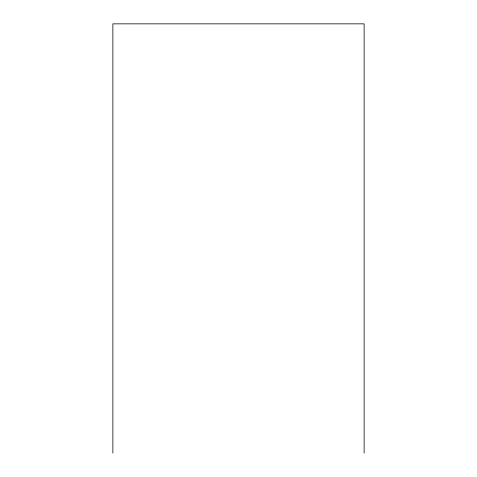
<?xml version="1.0" encoding="UTF-8"?>
<svg xmlns="http://www.w3.org/2000/svg" width="477" height="477" viewBox="0 0 477 477"><rect width="100%" height="100%" fill="white"/><g stroke="black" fill="none" stroke-linecap="round" stroke-linejoin="round"><path stroke-width="0.72" d="M364.124 453.15L364.124 23.85L112.876 23.85L112.876 453.15"/></g></svg>
